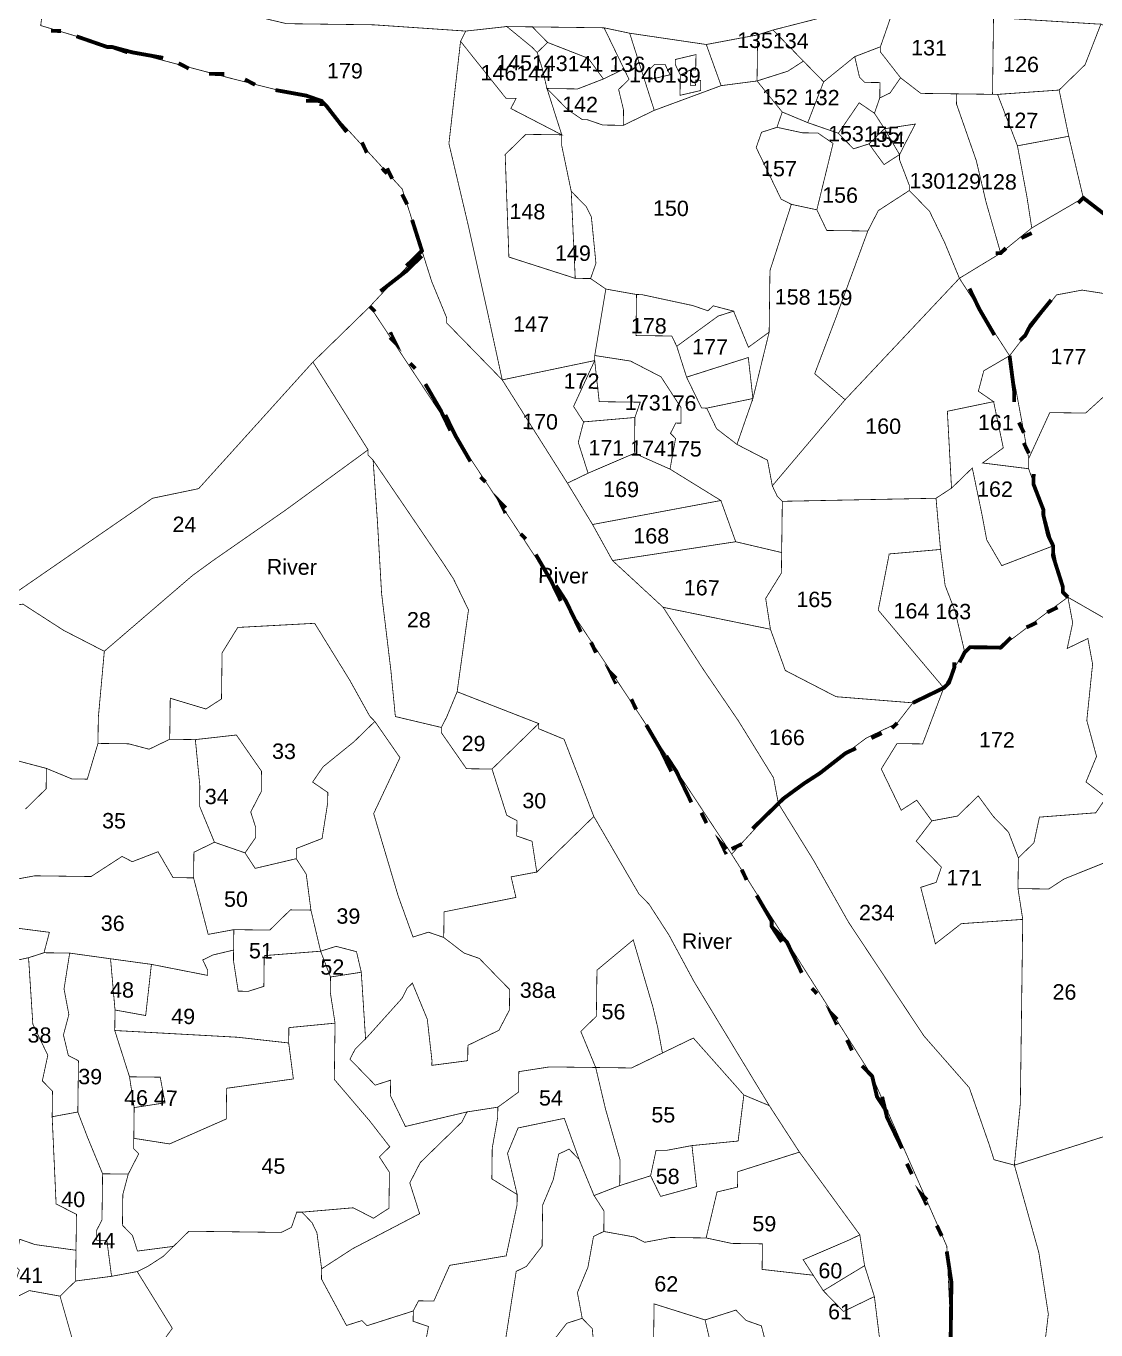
# Model space of a CAD drawing. Header units: metres. Extents: x 259177 to 277314, y 2171367 to 2185445.
# Drawn here: x 274875 to 275703, y 2178430 to 2179440 of the extents above; entities that cross this region are included whole.
import ezdxf

# ---------------------------------------------------------------- set-up
doc = ezdxf.new("R2010")
doc.units = ezdxf.units.M
doc.header["$MEASUREMENT"] = 0
for name, color, linetype in [('SURVEY NO.', 7, 'Continuous'), ('SURVEY PLOT BOUNDARY', 35, 'Continuous'), ('VILLAGE BOUNDARY', 212, 'Continuous')]:
    doc.layers.add(name, color=color, linetype=linetype)
doc.styles.add('PDF Arial', font='arial.ttf')

# ---------------------------------------------------------------- blocks, each defined once
blk = doc.blocks.new('FEWEWFEWQT')
at = {"layer": 'SURVEY PLOT BOUNDARY', "lineweight": 18, "const_width": 0.001}
for points in [[(282151.3426, 2174215.2502), (282151.1693, 2174215.2035), (282151.1493, 2174215.1969), (282151.0826, 2174215.1835), (282150.9827, 2174215.1969), (282150.9493, 2174215.2035), (282150.856, 2174215.2035), (282150.8227, 2174215.2035), (282150.7693, 2174215.1969), (282150.6493, 2174215.2035)], [(282151.3426, 2174213.4101), (282151.3226, 2174213.5567), (282151.3093, 2174213.5967), (282151.3026, 2174213.6368), (282151.2226, 2174213.7434), (282151.1826, 2174213.8034), (282151.0826, 2174213.9634), (282151.0493, 2174214.0234), (282151.0227, 2174214.0635), (282151.0093, 2174214.0768), (282150.9493, 2174214.1768), (282150.9093, 2174214.2768), (282150.876, 2174214.2901), (282150.876, 2174214.2968), (282150.7693, 2174214.3368), (282150.7827, 2174214.4435), (282150.7627, 2174214.4835), (282150.7493, 2174214.5035), (282150.656, 2174214.6368), (282150.6493, 2174214.6435), (282150.6493, 2174214.6502), (282150.576, 2174214.7635), (282150.6493, 2174214.8369), (282151.1293, 2174214.1301), (282151.316, 2174213.8434), (282151.416, 2174213.6234), (282151.4293, 2174213.4034)], [(282151.6159, 2174214.2101), (282151.5893, 2174214.2301), (282151.6026, 2174214.2635), (282151.5893, 2174214.3101), (282151.5959, 2174214.3835), (282151.5893, 2174214.4168), (282151.5626, 2174214.4035), (282151.5693, 2174214.4368), (282151.5626, 2174214.4702), (282151.6226, 2174214.4368)], [(282150.2094, 2174214.1768), (282150.236, 2174214.2035), (282150.236, 2174214.2301), (282150.2694, 2174214.2168), (282150.2894, 2174214.2168), (282150.3027, 2174214.2635), (282150.3427, 2174214.2635), (282150.3694, 2174214.2568), (282150.396, 2174214.2701), (282150.4294, 2174214.2701), (282150.436, 2174214.2101), (282150.436, 2174214.1835), (282150.456, 2174214.1368), (282150.4294, 2174214.1235), (282150.4294, 2174214.0901), (282150.4027, 2174214.0901), (282150.3827, 2174214.1235), (282150.3494, 2174214.1101), (282150.336, 2174214.1168), (282150.296, 2174214.0901), (282150.236, 2174214.0901), (282150.2227, 2174214.0901), (282150.1894, 2174214.0835)], [(282151.4293, 2174213.4034), (282151.416, 2174213.6234), (282151.316, 2174213.8434), (282151.1293, 2174214.1301), (282151.1893, 2174214.1968), (282151.236, 2174214.1235), (282151.2826, 2174214.0435), (282151.3826, 2174213.8968), (282151.4426, 2174213.8301), (282151.4693, 2174213.7568), (282151.476, 2174213.7368), (282151.5026, 2174213.7301), (282151.5359, 2174213.6167), (282151.5493, 2174213.5367), (282151.5359, 2174213.4101)], [(282150.1894, 2174214.0835), (282150.2227, 2174214.0901), (282150.236, 2174214.0901), (282150.296, 2174214.0901), (282150.336, 2174214.1168), (282150.3494, 2174214.1101), (282150.3827, 2174214.1235), (282150.4027, 2174214.0901), (282150.4294, 2174214.0901), (282150.4494, 2174214.0168), (282150.4827, 2174214.0234), (282150.4827, 2174213.9968), (282150.456, 2174213.9901), (282150.4427, 2174213.9834), (282150.4494, 2174213.9701), (282150.4494, 2174213.9634), (282150.376, 2174213.9768), (282150.3227, 2174213.9834), (282150.2694, 2174213.9901), (282150.236, 2174213.9901), (282150.2427, 2174214.0168), (282150.0694, 2174214.0368)], [(282151.6359, 2174213.2167), (282151.5959, 2174213.2167), (282151.5893, 2174213.1967), (282151.5626, 2174213.1767), (282151.5293, 2174213.2834), (282151.5359, 2174213.4101), (282151.5493, 2174213.5367), (282151.5359, 2174213.6167), (282151.5026, 2174213.7301), (282151.6226, 2174213.7701)], [(282150.1294, 2174213.9634), (282150.216, 2174213.9834), (282150.2227, 2174213.8968), (282150.2427, 2174213.8568), (282150.236, 2174213.8234), (282150.2494, 2174213.8101), (282150.2494, 2174213.7768), (282150.256, 2174213.6634), (282150.2827, 2174213.6501), (282150.2827, 2174213.6034), (282150.2294, 2174213.6101), (282150.2094, 2174213.6167)], [(282150.736, 2174213.4701), (282150.7427, 2174213.5101), (282150.7227, 2174213.5167), (282150.7227, 2174213.5301), (282150.7293, 2174213.5434), (282150.7493, 2174213.5434), (282150.7693, 2174213.5901), (282150.8427, 2174213.6034), (282150.856, 2174213.6701), (282150.856, 2174213.6834), (282150.8427, 2174213.7368), (282150.856, 2174213.7701), (282150.916, 2174213.7834), (282150.936, 2174213.7301), (282150.9227, 2174213.7434), (282150.9093, 2174213.7368), (282150.9027, 2174213.7034), (282150.8893, 2174213.6701), (282150.8893, 2174213.6167), (282150.8693, 2174213.5901), (282150.856, 2174213.5834), (282150.8427, 2174213.4901)], [(282150.2094, 2174213.5434), (282150.2227, 2174213.5501), (282150.2627, 2174213.5434), (282150.2827, 2174213.4767)], [(282150.376, 2174213.4567), (282150.4094, 2174213.5034), (282150.3627, 2174213.5767), (282150.376, 2174213.5834), (282150.396, 2174213.5967), (282150.4094, 2174213.6101), (282150.4294, 2174213.6301), (282150.476, 2174213.6301), (282150.5294, 2174213.6301), (282150.5494, 2174213.6301), (282150.5627, 2174213.6368), (282150.5694, 2174213.6568), (282150.576, 2174213.6568), (282150.5894, 2174213.6434), (282150.596, 2174213.6301), (282150.6027, 2174213.5834), (282150.6027, 2174213.5701), (282150.636, 2174213.5101), (282150.656, 2174213.5167), (282150.6627, 2174213.5101), (282150.7227, 2174213.5301), (282150.7227, 2174213.5167), (282150.7427, 2174213.5101), (282150.736, 2174213.4701)], [(282151.196, 2174213.4434), (282151.176, 2174213.5167), (282151.156, 2174213.5234), (282151.1426, 2174213.5367), (282151.1026, 2174213.5234), (282151.036, 2174213.5434), (282151.036, 2174213.5301), (282151.036, 2174213.5167), (282151.036, 2174213.4834)], [(282150.9627, 2174213.4434), (282150.956, 2174213.5101), (282150.9427, 2174213.5234), (282150.936, 2174213.5567), (282150.9493, 2174213.5901), (282150.956, 2174213.6301), (282150.9693, 2174213.6368), (282151.0093, 2174213.6301), (282151.0227, 2174213.6234), (282151.056, 2174213.6301), (282151.1026, 2174213.6301), (282151.136, 2174213.6234), (282151.176, 2174213.6234), (282151.176, 2174213.5901), (282151.2426, 2174213.5834), (282151.256, 2174213.5634), (282151.2826, 2174213.5367), (282151.3226, 2174213.5567), (282151.3426, 2174213.4101)], [(282150.2827, 2174213.4767), (282150.2627, 2174213.5434), (282150.2827, 2174213.5634), (282150.3294, 2174213.5701), (282150.3627, 2174213.5767), (282150.4094, 2174213.5034), (282150.376, 2174213.4567)]]:
    blk.add_lwpolyline(points, dxfattribs=at)
for points in [[(282151.456, 2174215.2235), (282151.456, 2174215.1635), (282151.456, 2174215.1235), (282151.4093, 2174215.1235), (282151.3626, 2174215.1235), (282151.336, 2174215.1435), (282151.3093, 2174215.1769), (282151.3093, 2174215.1835), (282151.3226, 2174215.2235), (282151.3426, 2174215.2502), (282151.3693, 2174215.2569), (282151.456, 2174215.2769)], [(282150.8027, 2174214.8302), (282150.8227, 2174214.7435), (282150.7493, 2174214.8168), (282150.7493, 2174214.8235), (282150.7293, 2174214.8702), (282150.716, 2174214.9102), (282150.6893, 2174214.9902), (282150.5827, 2174215.1035), (282150.4694, 2174215.1302), (282150.3094, 2174215.1702), (282150.216, 2174215.1969), (282150.2227, 2174215.2569), (282150.256, 2174215.2569), (282150.356, 2174215.2436), (282150.536, 2174215.2035), (282150.5627, 2174215.2035), (282150.6493, 2174215.2035), (282150.7693, 2174215.1969), (282150.7627, 2174215.1835), (282150.7493, 2174215.0502), (282150.776, 2174214.9435)], [(282151.3093, 2174215.1835), (282151.276, 2174215.1702), (282151.236, 2174215.1369), (282151.2093, 2174215.1635), (282151.1693, 2174215.2035), (282151.3426, 2174215.2502), (282151.3226, 2174215.2235)], [(282151.7693, 2174215.2369), (282151.7826, 2174215.2035), (282151.7559, 2174215.1969), (282151.7426, 2174215.1569), (282151.7226, 2174215.1169), (282151.6959, 2174215.0569), (282151.7093, 2174215.0302), (282151.6159, 2174214.9769), (282151.6026, 2174214.9702), (282151.5759, 2174214.9902), (282151.5559, 2174215.0702), (282151.5426, 2174215.1302), (282151.5759, 2174215.1635), (282151.5959, 2174215.2169), (282151.6093, 2174215.2102), (282151.6226, 2174215.2369), (282151.6159, 2174215.2502), (282151.6626, 2174215.2436)], [(282151.5893, 2174215.2169), (282151.5959, 2174215.2169), (282151.5759, 2174215.1635), (282151.5426, 2174215.1302), (282151.4626, 2174215.1235), (282151.456, 2174215.1235), (282151.456, 2174215.1635), (282151.456, 2174215.2235)], [(282150.876, 2174215.1235), (282150.896, 2174215.0635), (282150.8293, 2174215.0969), (282150.836, 2174215.1102), (282150.8227, 2174215.1102), (282150.7627, 2174215.1835), (282150.7693, 2174215.1969), (282150.8227, 2174215.2035), (282150.856, 2174215.1769), (282150.8627, 2174215.1702), (282150.8693, 2174215.1502)], [(282150.8627, 2174215.1702), (282150.856, 2174215.1769), (282150.8227, 2174215.2035), (282150.856, 2174215.2035), (282150.876, 2174215.1835)], [(282150.876, 2174215.1835), (282150.856, 2174215.2035), (282150.9493, 2174215.2035), (282150.976, 2174215.1502), (282150.9493, 2174215.1369), (282150.9293, 2174215.1635)], [(282150.9827, 2174215.1969), (282151.016, 2174215.0969), (282150.976, 2174215.0769), (282150.976, 2174215.0835), (282150.976, 2174215.0969), (282150.9693, 2174215.1235), (282150.9827, 2174215.1369), (282150.976, 2174215.1502), (282150.9493, 2174215.2035)], [(282151.0826, 2174215.1835), (282151.1026, 2174215.1302), (282151.016, 2174215.0969), (282150.9827, 2174215.1969)], [(282151.1493, 2174215.1369), (282151.1026, 2174215.1302), (282151.0826, 2174215.1835), (282151.1493, 2174215.1969)], [(282151.2093, 2174215.1635), (282151.1893, 2174215.1502), (282151.1493, 2174215.1369), (282151.1493, 2174215.1969), (282151.1693, 2174215.2035)], [(282150.7627, 2174215.1835), (282150.8227, 2174215.1102), (282150.836, 2174215.1102), (282150.8293, 2174215.0969), (282150.896, 2174215.0635), (282150.8493, 2174215.0635), (282150.836, 2174215.0502), (282150.8227, 2174215.0369), (282150.8293, 2174214.9035), (282150.916, 2174214.8769), (282150.936, 2174214.8769), (282150.956, 2174214.8635), (282150.9427, 2174214.7768), (282150.9427, 2174214.7702), (282150.8227, 2174214.7435), (282150.8027, 2174214.8302), (282150.776, 2174214.9435), (282150.7493, 2174215.0502)], [(282150.9493, 2174215.1369), (282150.916, 2174215.1235), (282150.8827, 2174215.1235), (282150.876, 2174215.1235), (282150.8693, 2174215.1502), (282150.8627, 2174215.1702), (282150.876, 2174215.1835), (282150.9293, 2174215.1635)], [(282151.3093, 2174215.1169), (282151.3093, 2174215.1369), (282151.2893, 2174215.1369), (282151.2826, 2174215.1435), (282151.276, 2174215.1702), (282151.3093, 2174215.1835), (282151.3093, 2174215.1769), (282151.336, 2174215.1435), (282151.3226, 2174215.1235)], [(282151.036, 2174215.1435), (282151.0093, 2174215.1369), (282151.0093, 2174215.1502), (282151.016, 2174215.1569), (282151.0293, 2174215.1569)], [(282151.0293, 2174215.1569), (282151.016, 2174215.1569), (282151.0093, 2174215.1502), (282151.0093, 2174215.1369), (282151.036, 2174215.1435)], [(282151.0626, 2174215.1502), (282151.0493, 2174215.1435), (282151.0426, 2174215.1569), (282151.0426, 2174215.1635), (282151.0693, 2174215.1702), (282151.0693, 2174215.1569), (282151.0693, 2174215.1502)], [(282151.0493, 2174215.1435), (282151.0493, 2174215.1302), (282151.0493, 2174215.1169), (282151.076, 2174215.1235), (282151.076, 2174215.1369), (282151.0693, 2174215.1369), (282151.0693, 2174215.1302), (282151.0626, 2174215.1302), (282151.0626, 2174215.1502), (282151.0693, 2174215.1502), (282151.0693, 2174215.1569), (282151.0693, 2174215.1702), (282151.0426, 2174215.1635), (282151.0426, 2174215.1569)], [(282151.1493, 2174215.1369), (282151.1893, 2174215.1502), (282151.2093, 2174215.1635), (282151.236, 2174215.1369), (282151.216, 2174215.0835), (282151.1826, 2174215.0969)], [(282151.3026, 2174215.0969), (282151.2826, 2174215.1102), (282151.256, 2174215.0702), (282151.216, 2174215.0835), (282151.236, 2174215.1369), (282151.276, 2174215.1702), (282151.2826, 2174215.1435), (282151.2893, 2174215.1369), (282151.3093, 2174215.1369), (282151.3093, 2174215.1169)], [(282150.976, 2174215.0769), (282150.9493, 2174215.0769), (282150.9293, 2174215.0835), (282150.9227, 2174215.0835), (282150.9027, 2174215.0969), (282150.876, 2174215.1235), (282150.8827, 2174215.1235), (282150.916, 2174215.1235), (282150.9493, 2174215.1369), (282150.976, 2174215.1502), (282150.9827, 2174215.1369), (282150.9693, 2174215.1235), (282150.976, 2174215.0969), (282150.976, 2174215.0835)], [(282151.0493, 2174215.1435), (282151.0626, 2174215.1502), (282151.0626, 2174215.1302), (282151.0693, 2174215.1302), (282151.0693, 2174215.1369), (282151.076, 2174215.1369), (282151.076, 2174215.1235), (282151.0493, 2174215.1169), (282151.0493, 2174215.1302)], [(282151.4093, 2174215.1235), (282151.4093, 2174215.1102), (282151.436, 2174215.0369), (282151.4493, 2174214.9835), (282151.4693, 2174214.9169), (282151.416, 2174214.8835), (282151.396, 2174214.9302), (282151.376, 2174214.9702), (282151.3493, 2174214.9969), (282151.3493, 2174215.0035), (282151.336, 2174215.0369), (282151.336, 2174215.0435), (282151.3426, 2174215.0569), (282151.356, 2174215.0835), (282151.316, 2174215.0769), (282151.3026, 2174215.0969), (282151.3093, 2174215.1169), (282151.3226, 2174215.1235), (282151.336, 2174215.1435), (282151.3626, 2174215.1235)], [(282151.1826, 2174215.0969), (282151.176, 2174215.0769), (282151.156, 2174215.0702), (282151.1493, 2174215.0502), (282151.1826, 2174214.9835), (282151.196, 2174214.9769), (282151.1693, 2174214.8902), (282151.1693, 2174214.8102), (282151.1426, 2174214.7902), (282151.1226, 2174214.8369), (282151.096, 2174214.8435), (282151.0893, 2174214.8369), (282151.0693, 2174214.8435), (282151.0027, 2174214.8569), (282150.996, 2174214.8569), (282150.956, 2174214.8635), (282150.936, 2174214.8769), (282150.9427, 2174214.8969), (282150.936, 2174214.9569), (282150.9293, 2174214.9702), (282150.9093, 2174214.9902), (282150.896, 2174215.0502), (282150.896, 2174215.0635), (282150.876, 2174215.1235), (282150.9027, 2174215.0969), (282150.9227, 2174215.0835), (282150.9293, 2174215.0835), (282150.9493, 2174215.0769), (282150.976, 2174215.0769), (282151.016, 2174215.0969), (282151.1026, 2174215.1302), (282151.1493, 2174215.1369)], [(282151.4693, 2174214.9169), (282151.4493, 2174214.9835), (282151.436, 2174215.0369), (282151.4093, 2174215.1102), (282151.4093, 2174215.1235), (282151.456, 2174215.1235), (282151.4626, 2174215.1235), (282151.4893, 2174215.0569), (282151.5026, 2174214.9902), (282151.5093, 2174214.9502)], [(282151.5559, 2174215.0702), (282151.4893, 2174215.0569), (282151.4626, 2174215.1235), (282151.5426, 2174215.1302)], [(282151.296, 2174215.0569), (282151.276, 2174215.0502), (282151.256, 2174215.0702), (282151.2826, 2174215.1102), (282151.3026, 2174215.0969), (282151.316, 2174215.0769)], [(282151.176, 2174215.0769), (282151.1826, 2174215.0969), (282151.216, 2174215.0835), (282151.256, 2174215.0702), (282151.276, 2174215.0502), (282151.296, 2174215.0569), (282151.316, 2174215.0302), (282151.336, 2174215.0435), (282151.336, 2174215.0369), (282151.3493, 2174215.0035), (282151.3493, 2174214.9969), (282151.3093, 2174214.9702), (282151.296, 2174214.9435), (282151.2426, 2174214.9435), (282151.2293, 2174214.9702), (282151.2493, 2174215.0569), (282151.2293, 2174215.0702), (282151.2093, 2174215.0702)], [(282151.2293, 2174214.9702), (282151.196, 2174214.9769), (282151.1826, 2174214.9835), (282151.1493, 2174215.0502), (282151.156, 2174215.0702), (282151.176, 2174215.0769), (282151.2093, 2174215.0702), (282151.2293, 2174215.0702), (282151.2493, 2174215.0569)], [(282151.336, 2174215.0435), (282151.316, 2174215.0302), (282151.296, 2174215.0569), (282151.316, 2174215.0769)], [(282151.336, 2174215.0435), (282151.316, 2174215.0769), (282151.356, 2174215.0835), (282151.3426, 2174215.0569)], [(282151.5093, 2174214.9502), (282151.5026, 2174214.9902), (282151.4893, 2174215.0569), (282151.5559, 2174215.0702), (282151.5759, 2174214.9902)], [(282150.916, 2174214.8769), (282150.8293, 2174214.9035), (282150.8227, 2174215.0369), (282150.836, 2174215.0502), (282150.8493, 2174215.0635), (282150.896, 2174215.0635), (282150.896, 2174215.0502), (282150.9093, 2174214.9902)], [(282150.936, 2174214.8769), (282150.916, 2174214.8769), (282150.9093, 2174214.9902), (282150.9293, 2174214.9702), (282150.936, 2174214.9569), (282150.9427, 2174214.8969)], [(282151.2693, 2174214.7235), (282151.2293, 2174214.7568), (282151.256, 2174214.8302), (282151.296, 2174214.9435), (282151.3093, 2174214.9702), (282151.3493, 2174214.9969), (282151.376, 2174214.9702), (282151.396, 2174214.9302), (282151.416, 2174214.8835)], [(282151.296, 2174214.9435), (282151.256, 2174214.8302), (282151.2293, 2174214.7568), (282151.2693, 2174214.7235), (282151.176, 2174214.6102), (282151.1693, 2174214.6435), (282151.1293, 2174214.6635), (282151.1493, 2174214.7235), (282151.1693, 2174214.8102), (282151.1693, 2174214.8902), (282151.196, 2174214.9769), (282151.2293, 2174214.9702), (282151.2426, 2174214.9435)], [(282151.1293, 2174214.1301), (282150.6493, 2174214.8369), (282150.716, 2174214.9102), (282150.7293, 2174214.8702), (282150.7493, 2174214.8235), (282150.7493, 2174214.8168), (282150.8227, 2174214.7435), (282150.9093, 2174214.6102), (282150.9427, 2174214.5568), (282150.9693, 2174214.5102), (282151.036, 2174214.4502), (282151.0493, 2174214.4302), (282151.0893, 2174214.3701), (282151.136, 2174214.3035), (282151.1826, 2174214.2301), (282151.1893, 2174214.1968)], [(282151.4826, 2174214.7835), (282151.4493, 2174214.7635), (282151.4426, 2174214.7368), (282151.4626, 2174214.7235), (282151.4026, 2174214.7102), (282151.4093, 2174214.6102), (282151.3893, 2174214.5968), (282151.1893, 2174214.5902), (282151.1826, 2174214.5968), (282151.176, 2174214.6102), (282151.2693, 2174214.7235), (282151.416, 2174214.8835)], [(282151.6559, 2174214.8569), (282151.6826, 2174214.8035), (282151.5826, 2174214.7102), (282151.5359, 2174214.7102), (282151.5093, 2174214.6502), (282151.4826, 2174214.7835), (282151.5026, 2174214.8102), (282151.5426, 2174214.8635), (282151.5759, 2174214.8702), (282151.6226, 2174214.8635)], [(282151.8026, 2174214.4635), (282151.7159, 2174214.3835), (282151.6626, 2174214.4101), (282151.6226, 2174214.4368), (282151.5626, 2174214.4702), (282151.5559, 2174214.4768), (282151.5426, 2174214.5368), (282151.5293, 2174214.5835), (282151.5093, 2174214.6368), (282151.5093, 2174214.6502), (282151.5359, 2174214.7102), (282151.5826, 2174214.7102), (282151.6826, 2174214.8035), (282151.6559, 2174214.8569), (282151.7426, 2174214.8702), (282151.7493, 2174214.8435), (282151.7826, 2174214.6102)], [(282151.1893, 2174214.5902), (282151.1893, 2174214.5235), (282151.1293, 2174214.5368), (282151.1093, 2174214.5902), (282151.0426, 2174214.6302), (282151.0493, 2174214.6702), (282151.0426, 2174214.6768), (282151.0493, 2174214.6902), (282151.056, 2174214.6902), (282151.056, 2174214.7102), (282151.0293, 2174214.7502), (282150.9893, 2174214.7702), (282150.9427, 2174214.7768), (282150.956, 2174214.8635), (282150.996, 2174214.8569), (282150.996, 2174214.8035), (282151.0426, 2174214.8035), (282151.0493, 2174214.7902), (282151.0626, 2174214.7502), (282151.0826, 2174214.7102), (282151.0893, 2174214.7102), (282151.1026, 2174214.6835), (282151.1293, 2174214.6635), (282151.1693, 2174214.6435), (282151.176, 2174214.6102), (282151.1826, 2174214.5968)], [(282151.1226, 2174214.8369), (282151.1026, 2174214.8302), (282151.0493, 2174214.7902), (282151.0426, 2174214.8035), (282150.996, 2174214.8035), (282150.996, 2174214.8569), (282151.0027, 2174214.8569), (282151.0693, 2174214.8435), (282151.0893, 2174214.8369), (282151.096, 2174214.8435)], [(282151.1493, 2174214.7235), (282151.1426, 2174214.7768), (282151.0626, 2174214.7502), (282151.0493, 2174214.7902), (282151.1026, 2174214.8302), (282151.1226, 2174214.8369), (282151.1426, 2174214.7902), (282151.1693, 2174214.8102)], [(282151.5093, 2174214.6502), (282151.5093, 2174214.6368), (282151.4493, 2174214.6435), (282151.476, 2174214.6635), (282151.4626, 2174214.7235), (282151.4426, 2174214.7368), (282151.4493, 2174214.7635), (282151.4826, 2174214.7835)], [(282150.4227, 2174214.4835), (282150.3094, 2174214.3835), (282150.256, 2174214.4101), (282150.2027, 2174214.4435), (282150.1627, 2174214.4368), (282150.3694, 2174214.5835), (282150.4294, 2174214.5968), (282150.576, 2174214.7635), (282150.6493, 2174214.6502), (282150.5427, 2174214.5702), (282150.4494, 2174214.5035)], [(282150.936, 2174214.6235), (282150.9093, 2174214.6102), (282150.8227, 2174214.7435), (282150.9427, 2174214.7702), (282150.916, 2174214.7102), (282150.9293, 2174214.6902), (282150.9227, 2174214.6635)], [(282150.9293, 2174214.6902), (282150.916, 2174214.7102), (282150.9427, 2174214.7702), (282150.9493, 2174214.7168), (282151.0027, 2174214.7168), (282150.996, 2174214.6968)], [(282150.996, 2174214.6502), (282150.996, 2174214.6968), (282151.0027, 2174214.7168), (282150.9493, 2174214.7168), (282150.9427, 2174214.7702), (282150.9427, 2174214.7768), (282150.9893, 2174214.7702), (282151.0293, 2174214.7502), (282151.056, 2174214.7102), (282151.056, 2174214.6902), (282151.0493, 2174214.6902), (282151.0426, 2174214.6768), (282151.0493, 2174214.6702), (282151.0426, 2174214.6302)], [(282151.1493, 2174214.7235), (282151.0893, 2174214.7102), (282151.0826, 2174214.7102), (282151.0626, 2174214.7502), (282151.1426, 2174214.7768)], [(282151.1293, 2174214.6635), (282151.1026, 2174214.6835), (282151.0893, 2174214.7102), (282151.1493, 2174214.7235)], [(282151.5093, 2174214.6368), (282151.5293, 2174214.5835), (282151.5426, 2174214.5368), (282151.476, 2174214.5102), (282151.456, 2174214.5435), (282151.4493, 2174214.5768), (282151.436, 2174214.6368), (282151.4093, 2174214.6102), (282151.4026, 2174214.7102), (282151.4626, 2174214.7235), (282151.476, 2174214.6635), (282151.4493, 2174214.6435)], [(282150.936, 2174214.6235), (282150.9227, 2174214.6635), (282150.9293, 2174214.6902), (282150.996, 2174214.6968), (282150.996, 2174214.6502)], [(282150.6693, 2174214.4635), (282150.6827, 2174214.3635), (282150.6893, 2174214.3035), (282150.7493, 2174214.2901), (282150.7493, 2174214.2835), (282150.7827, 2174214.2368), (282150.816, 2174214.2368), (282150.836, 2174214.1768), (282150.8493, 2174214.1701), (282150.8493, 2174214.1501), (282150.8693, 2174214.1435), (282150.876, 2174214.1035), (282150.8427, 2174214.0968), (282150.8493, 2174214.0701), (282150.756, 2174214.0501), (282150.756, 2174214.0168), (282150.736, 2174214.0234), (282150.716, 2174214.0168), (282150.696, 2174214.0701), (282150.6627, 2174214.1768), (282150.696, 2174214.2501), (282150.6627, 2174214.2968), (282150.656, 2174214.3035), (282150.6293, 2174214.3501), (282150.5827, 2174214.4235), (282150.4827, 2174214.4168), (282150.4627, 2174214.3835), (282150.4627, 2174214.3235), (282150.4427, 2174214.3101), (282150.396, 2174214.3235), (282150.396, 2174214.2701), (282150.3694, 2174214.2568), (282150.3427, 2174214.2635), (282150.3027, 2174214.2635), (282150.3027, 2174214.2968), (282150.3094, 2174214.3835), (282150.4227, 2174214.4835), (282150.4494, 2174214.5035), (282150.5427, 2174214.5702), (282150.6493, 2174214.6502), (282150.6493, 2174214.6435), (282150.656, 2174214.6368), (282150.6627, 2174214.5568)], [(282151.1093, 2174214.5902), (282150.9427, 2174214.5568), (282150.9093, 2174214.6102), (282150.936, 2174214.6235), (282150.996, 2174214.6502), (282151.0426, 2174214.6302)], [(282150.756, 2174214.3035), (282150.7493, 2174214.2901), (282150.6893, 2174214.3035), (282150.6827, 2174214.3635), (282150.6693, 2174214.4635), (282150.6627, 2174214.5568), (282150.656, 2174214.6368), (282150.7493, 2174214.5035), (282150.7627, 2174214.4835), (282150.7827, 2174214.4435), (282150.7693, 2174214.3368)], [(282151.5426, 2174214.5368), (282151.5559, 2174214.4768), (282151.5626, 2174214.4702), (282151.5359, 2174214.4502), (282151.476, 2174214.4035), (282151.436, 2174214.4035), (282151.4293, 2174214.3968), (282151.416, 2174214.4502), (282151.4026, 2174214.4835), (282151.396, 2174214.5302), (282151.3893, 2174214.5968), (282151.4093, 2174214.6102), (282151.436, 2174214.6368), (282151.4493, 2174214.5768), (282151.456, 2174214.5435), (282151.476, 2174214.5102)], [(282151.176, 2174214.4235), (282151.1693, 2174214.4635), (282151.1893, 2174214.4968), (282151.1893, 2174214.5235), (282151.1893, 2174214.5902), (282151.3893, 2174214.5968), (282151.396, 2174214.5302), (282151.3293, 2174214.5235), (282151.316, 2174214.4502), (282151.4026, 2174214.3501), (282151.3626, 2174214.3301), (282151.2626, 2174214.3368), (282151.196, 2174214.3701)], [(282151.1293, 2174214.5368), (282150.9693, 2174214.5102), (282150.9427, 2174214.5568), (282151.1093, 2174214.5902)], [(282151.1693, 2174214.4635), (282151.176, 2174214.4235), (282151.036, 2174214.4502), (282150.9693, 2174214.5102), (282151.1293, 2174214.5368), (282151.1893, 2174214.5235), (282151.1893, 2174214.4968)], [(282151.4026, 2174214.3501), (282151.316, 2174214.4502), (282151.3293, 2174214.5235), (282151.396, 2174214.5302), (282151.4026, 2174214.4835), (282151.416, 2174214.4502), (282151.4293, 2174214.3968), (282151.416, 2174214.3768)], [(282151.6159, 2174214.2101), (282151.6026, 2174214.1901), (282151.5293, 2174214.1835), (282151.5226, 2174214.1501), (282151.5026, 2174214.1301), (282151.4893, 2174214.1635), (282151.4693, 2174214.1835), (282151.4493, 2174214.2101), (282151.4226, 2174214.1835), (282151.3893, 2174214.1768), (282151.3693, 2174214.2035), (282151.3493, 2174214.1901), (282151.3226, 2174214.2435), (282151.3426, 2174214.2768), (282151.376, 2174214.2768), (282151.4026, 2174214.3501), (282151.416, 2174214.3768), (282151.4293, 2174214.3968), (282151.436, 2174214.4035), (282151.476, 2174214.4035), (282151.5359, 2174214.4502), (282151.5626, 2174214.4702), (282151.5693, 2174214.4368), (282151.5626, 2174214.4035), (282151.5893, 2174214.4168), (282151.5959, 2174214.3835), (282151.5893, 2174214.3101), (282151.6026, 2174214.2635), (282151.5893, 2174214.2301)], [(282150.236, 2174214.2301), (282150.156, 2174214.2501), (282150.0894, 2174214.2635), (282150.0561, 2174214.2501), (282150.0361, 2174214.2701), (282150.0361, 2174214.2968), (282150.0961, 2174214.3435), (282150.1161, 2174214.4035), (282150.156, 2174214.4368), (282150.1627, 2174214.4368), (282150.2027, 2174214.4435), (282150.256, 2174214.4101), (282150.3094, 2174214.3835), (282150.3027, 2174214.2968), (282150.3027, 2174214.2635), (282150.2894, 2174214.2168), (282150.2694, 2174214.2168)], [(282151.3026, 2174214.2835), (282151.1893, 2174214.1968), (282151.1826, 2174214.2301), (282151.136, 2174214.3035), (282151.0893, 2174214.3701), (282151.0493, 2174214.4302), (282151.036, 2174214.4502), (282151.176, 2174214.4235), (282151.196, 2174214.3701), (282151.2626, 2174214.3368), (282151.3626, 2174214.3301), (282151.3426, 2174214.3035)], [(282150.496, 2174214.1235), (282150.5094, 2174214.1435), (282150.5094, 2174214.1568), (282150.5027, 2174214.1768), (282150.516, 2174214.2035), (282150.516, 2174214.2301), (282150.4827, 2174214.2768), (282150.4294, 2174214.2701), (282150.396, 2174214.2701), (282150.396, 2174214.3235), (282150.4427, 2174214.3101), (282150.4627, 2174214.3235), (282150.4627, 2174214.3835), (282150.4827, 2174214.4168), (282150.5827, 2174214.4235), (282150.6293, 2174214.3501), (282150.656, 2174214.3035), (282150.6627, 2174214.2968), (282150.636, 2174214.2701), (282150.596, 2174214.2368), (282150.5827, 2174214.2168), (282150.6027, 2174214.2035), (282150.6027, 2174214.1901), (282150.596, 2174214.1435), (282150.5627, 2174214.1301), (282150.5627, 2174214.1168), (282150.5094, 2174214.1035)], [(282151.3226, 2174214.2435), (282151.3493, 2174214.1901), (282151.3693, 2174214.2035), (282151.3893, 2174214.1768), (282151.3693, 2174214.1501), (282151.4026, 2174214.1168), (282151.396, 2174214.0968), (282151.376, 2174214.0901), (282151.396, 2174214.0168), (282151.4293, 2174214.0435), (282151.5093, 2174214.0501), (282151.5093, 2174213.8101), (282151.5026, 2174213.7301), (282151.476, 2174213.7368), (282151.4693, 2174213.7568), (282151.4426, 2174213.8301), (282151.3826, 2174213.8968), (282151.2826, 2174214.0435), (282151.236, 2174214.1235), (282151.1893, 2174214.1968), (282151.3026, 2174214.2835), (282151.3426, 2174214.3035), (282151.3626, 2174214.3301), (282151.4026, 2174214.3501), (282151.376, 2174214.2768), (282151.3426, 2174214.2768)], [(282150.876, 2174214.2968), (282150.816, 2174214.2368), (282150.7827, 2174214.2368), (282150.7493, 2174214.2835), (282150.7493, 2174214.2901), (282150.756, 2174214.3035), (282150.7693, 2174214.3368)], [(282150.756, 2174214.0168), (282150.7827, 2174213.9968), (282150.8027, 2174213.9901), (282150.8293, 2174213.9634), (282150.8427, 2174213.9501), (282150.8427, 2174213.9234), (282150.8293, 2174213.8968), (282150.7893, 2174213.8768), (282150.7893, 2174213.8568), (282150.7427, 2174213.8501), (282150.7427, 2174213.8568), (282150.736, 2174213.9101), (282150.716, 2174213.9568), (282150.7093, 2174213.9501), (282150.7027, 2174213.9368), (282150.656, 2174213.8834), (282150.6493, 2174213.9701), (282150.6427, 2174213.9968), (282150.616, 2174214.0034), (282150.596, 2174213.9968), (282150.5827, 2174214.0501), (282150.576, 2174214.0968), (282150.5627, 2174214.1168), (282150.5627, 2174214.1301), (282150.596, 2174214.1435), (282150.6027, 2174214.1901), (282150.6027, 2174214.2035), (282150.5827, 2174214.2168), (282150.596, 2174214.2368), (282150.636, 2174214.2701), (282150.6627, 2174214.2968), (282150.696, 2174214.2501), (282150.6627, 2174214.1768), (282150.696, 2174214.0701), (282150.716, 2174214.0168), (282150.736, 2174214.0234)], [(282150.9493, 2174214.1768), (282150.876, 2174214.1035), (282150.8693, 2174214.1435), (282150.8493, 2174214.1501), (282150.8493, 2174214.1701), (282150.836, 2174214.1768), (282150.816, 2174214.2368), (282150.876, 2174214.2968), (282150.876, 2174214.2901), (282150.9093, 2174214.2768)], [(282150.456, 2174214.1368), (282150.436, 2174214.1835), (282150.436, 2174214.2101), (282150.4294, 2174214.2701), (282150.4827, 2174214.2768), (282150.516, 2174214.2301), (282150.516, 2174214.2035), (282150.5027, 2174214.1768), (282150.5094, 2174214.1568), (282150.5094, 2174214.1435), (282150.496, 2174214.1235)], [(282151.5026, 2174214.0901), (282151.5026, 2174214.1301), (282151.5226, 2174214.1501), (282151.5293, 2174214.1835), (282151.6026, 2174214.1901), (282151.6159, 2174214.2101), (282151.6359, 2174214.2435), (282151.7093, 2174214.2435), (282151.7159, 2174214.1568), (282151.6426, 2174214.1368), (282151.5626, 2174214.1035), (282151.5426, 2174214.0901), (282151.5226, 2174214.0901)], [(282151.5026, 2174214.1301), (282151.5026, 2174214.0901), (282151.5093, 2174214.0501), (282151.4293, 2174214.0435), (282151.396, 2174214.0168), (282151.376, 2174214.0901), (282151.396, 2174214.0968), (282151.4026, 2174214.1168), (282151.3693, 2174214.1501), (282151.3893, 2174214.1768), (282151.4226, 2174214.1835), (282151.4493, 2174214.2101), (282151.4693, 2174214.1835), (282151.4893, 2174214.1635)], [(282151.0493, 2174214.0234), (282151.0826, 2174213.9634), (282151.1826, 2174213.8034), (282151.1493, 2174213.8168), (282151.0826, 2174213.8901), (282151.0426, 2174213.8701), (282151.036, 2174213.9034), (282151.0293, 2174213.9301), (282151.0027, 2174214.0168), (282150.956, 2174213.9768), (282150.956, 2174213.9168), (282150.936, 2174213.8968), (282150.956, 2174213.8501), (282150.896, 2174213.8501), (282150.856, 2174213.8434), (282150.856, 2174213.8168), (282150.8293, 2174213.7968), (282150.7893, 2174213.7901), (282150.7093, 2174213.7701), (282150.6893, 2174213.8101), (282150.6893, 2174213.8301), (282150.6693, 2174213.8234), (282150.636, 2174213.8568), (282150.6427, 2174213.8701), (282150.656, 2174213.8834), (282150.7027, 2174213.9368), (282150.7093, 2174213.9501), (282150.716, 2174213.9568), (282150.736, 2174213.9101), (282150.7427, 2174213.8568), (282150.7427, 2174213.8501), (282150.7893, 2174213.8568), (282150.7893, 2174213.8768), (282150.8293, 2174213.8968), (282150.8427, 2174213.9234), (282150.8427, 2174213.9501), (282150.8293, 2174213.9634), (282150.8027, 2174213.9901), (282150.7827, 2174213.9968), (282150.756, 2174214.0168), (282150.756, 2174214.0501), (282150.8493, 2174214.0701), (282150.8427, 2174214.0968), (282150.876, 2174214.1035), (282150.9493, 2174214.1768), (282151.0093, 2174214.0768), (282151.0227, 2174214.0635)], [(282151.7159, 2174214.1168), (282151.7159, 2174214.0435), (282151.6426, 2174213.9901), (282151.6359, 2174213.9368), (282151.6226, 2174213.7701), (282151.5026, 2174213.7301), (282151.5093, 2174213.8101), (282151.5093, 2174214.0501), (282151.5026, 2174214.0901), (282151.5226, 2174214.0901), (282151.5426, 2174214.0901), (282151.5626, 2174214.1035), (282151.6426, 2174214.1368), (282151.7159, 2174214.1568), (282151.7159, 2174214.1501)], [(282150.496, 2174214.1235), (282150.5094, 2174214.1035), (282150.5627, 2174214.1168), (282150.576, 2174214.0968), (282150.5827, 2174214.0501), (282150.556, 2174214.0501), (282150.5294, 2174214.0234), (282150.4827, 2174214.0234), (282150.4494, 2174214.0168), (282150.4294, 2174214.0901), (282150.4294, 2174214.1235), (282150.456, 2174214.1368)], [(282150.0627, 2174214.0034), (282150.0694, 2174214.0368), (282150.2427, 2174214.0168), (282150.236, 2174213.9901), (282150.216, 2174213.9834), (282150.1294, 2174213.9634), (282150.1161, 2174213.9834)], [(282150.5827, 2174214.0501), (282150.596, 2174213.9968), (282150.5227, 2174213.9901), (282150.5227, 2174213.9501), (282150.5027, 2174213.9434), (282150.4894, 2174213.9434), (282150.4827, 2174213.9834), (282150.4827, 2174213.9968), (282150.4827, 2174214.0234), (282150.5294, 2174214.0234), (282150.556, 2174214.0501)], [(282151.0426, 2174213.8701), (282151.0027, 2174213.8501), (282150.956, 2174213.8501), (282150.936, 2174213.8968), (282150.956, 2174213.9168), (282150.956, 2174213.9768), (282151.0027, 2174214.0168), (282151.0293, 2174213.9301), (282151.036, 2174213.9034)], [(282150.596, 2174213.9968), (282150.616, 2174214.0034), (282150.6427, 2174213.9968), (282150.6493, 2174213.9701), (282150.6093, 2174213.9634)], [(282150.2694, 2174213.9901), (282150.2627, 2174213.9434), (282150.2694, 2174213.9101), (282150.2627, 2174213.8834), (282150.2694, 2174213.8568), (282150.2827, 2174213.8501), (282150.2827, 2174213.7834), (282150.2494, 2174213.7768), (282150.2494, 2174213.8101), (282150.236, 2174213.8234), (282150.2427, 2174213.8568), (282150.2227, 2174213.8968), (282150.216, 2174213.9834), (282150.236, 2174213.9901)], [(282150.356, 2174213.7501), (282150.356, 2174213.7368), (282150.3627, 2174213.7301), (282150.3494, 2174213.7034), (282150.316, 2174213.7034), (282150.296, 2174213.7501), (282150.2827, 2174213.7834), (282150.2827, 2174213.8501), (282150.2694, 2174213.8568), (282150.2627, 2174213.8834), (282150.2694, 2174213.9101), (282150.2627, 2174213.9434), (282150.2694, 2174213.9901), (282150.3227, 2174213.9834), (282150.3294, 2174213.9168), (282150.3294, 2174213.8901), (282150.3494, 2174213.8301), (282150.356, 2174213.7901)], [(282150.376, 2174213.9768), (282150.3694, 2174213.9101), (282150.3294, 2174213.9168), (282150.3227, 2174213.9834)], [(282150.6093, 2174213.9634), (282150.6093, 2174213.9434), (282150.616, 2174213.9034), (282150.556, 2174213.8968), (282150.556, 2174213.8768), (282150.4894, 2174213.8834), (282150.3294, 2174213.8901), (282150.3294, 2174213.9168), (282150.3694, 2174213.9101), (282150.376, 2174213.9768), (282150.4494, 2174213.9634), (282150.4494, 2174213.9701), (282150.4427, 2174213.9834), (282150.456, 2174213.9901), (282150.4827, 2174213.9968), (282150.4827, 2174213.9834), (282150.4894, 2174213.9434), (282150.5027, 2174213.9434), (282150.5227, 2174213.9501), (282150.5227, 2174213.9901), (282150.596, 2174213.9968)], [(282150.576, 2174213.6568), (282150.6427, 2174213.6634), (282150.656, 2174213.6568), (282150.6693, 2174213.6501), (282150.6893, 2174213.6634), (282150.6893, 2174213.7101), (282150.676, 2174213.7301), (282150.6893, 2174213.7434), (282150.6627, 2174213.7768), (282150.616, 2174213.8301), (282150.616, 2174213.8701), (282150.616, 2174213.9034), (282150.6093, 2174213.9434), (282150.6093, 2174213.9634), (282150.6493, 2174213.9701), (282150.656, 2174213.8834), (282150.6427, 2174213.8701), (282150.636, 2174213.8568), (282150.6693, 2174213.8234), (282150.6893, 2174213.8301), (282150.6893, 2174213.8101), (282150.7093, 2174213.7701), (282150.7893, 2174213.7901), (282150.7827, 2174213.7768), (282150.7493, 2174213.7434), (282150.7293, 2174213.7234), (282150.716, 2174213.6968), (282150.7293, 2174213.6568), (282150.6427, 2174213.6101), (282150.6027, 2174213.5834), (282150.596, 2174213.6301), (282150.5894, 2174213.6434)], [(282150.4094, 2174213.6101), (282150.3627, 2174213.6034), (282150.356, 2174213.6234), (282150.3427, 2174213.6368), (282150.3427, 2174213.6768), (282150.3494, 2174213.7034), (282150.3627, 2174213.7301), (282150.356, 2174213.7368), (282150.356, 2174213.7501), (282150.4027, 2174213.7434), (282150.476, 2174213.7768), (282150.476, 2174213.8168), (282150.5627, 2174213.8301), (282150.556, 2174213.8768), (282150.556, 2174213.8968), (282150.616, 2174213.9034), (282150.616, 2174213.8701), (282150.616, 2174213.8301), (282150.6627, 2174213.7768), (282150.6893, 2174213.7434), (282150.676, 2174213.7301), (282150.6893, 2174213.7101), (282150.6893, 2174213.6634), (282150.6693, 2174213.6501), (282150.656, 2174213.6568), (282150.6427, 2174213.6634), (282150.576, 2174213.6568), (282150.5694, 2174213.6568), (282150.5627, 2174213.6368), (282150.5494, 2174213.6301), (282150.5294, 2174213.6301), (282150.476, 2174213.6301), (282150.4294, 2174213.6301)], [(282150.556, 2174213.8768), (282150.5627, 2174213.8301), (282150.476, 2174213.8168), (282150.476, 2174213.7768), (282150.4027, 2174213.7434), (282150.356, 2174213.7501), (282150.356, 2174213.7901), (282150.396, 2174213.7968), (282150.3894, 2174213.8301), (282150.3494, 2174213.8301), (282150.3294, 2174213.8901), (282150.4894, 2174213.8834)], [(282151.1493, 2174213.8168), (282151.1426, 2174213.7568), (282151.0826, 2174213.7501), (282151.0493, 2174213.7434), (282151.036, 2174213.7434), (282151.0293, 2174213.7101), (282150.9893, 2174213.6968), (282150.9893, 2174213.7301), (282150.9693, 2174213.7968), (282150.956, 2174213.8501), (282151.0027, 2174213.8501), (282151.0426, 2174213.8701), (282151.0826, 2174213.8901)], [(282150.9893, 2174213.6968), (282150.956, 2174213.6834), (282150.936, 2174213.7301), (282150.916, 2174213.7834), (282150.856, 2174213.7701), (282150.8427, 2174213.7368), (282150.856, 2174213.6834), (282150.8227, 2174213.7034), (282150.8227, 2174213.7434), (282150.8293, 2174213.7834), (282150.8293, 2174213.7968), (282150.856, 2174213.8168), (282150.856, 2174213.8434), (282150.896, 2174213.8501), (282150.956, 2174213.8501), (282150.9693, 2174213.7968), (282150.9893, 2174213.7301)], [(282150.356, 2174213.7901), (282150.3494, 2174213.8301), (282150.3894, 2174213.8301), (282150.396, 2174213.7968)], [(282151.116, 2174213.6901), (282151.1026, 2174213.6301), (282151.056, 2174213.6301), (282151.0227, 2174213.6234), (282151.0093, 2174213.6301), (282150.9693, 2174213.6368), (282150.9693, 2174213.6634), (282150.956, 2174213.6834), (282150.9893, 2174213.6968), (282151.0293, 2174213.7101), (282151.0426, 2174213.6834), (282151.0893, 2174213.6968), (282151.0826, 2174213.7501), (282151.1426, 2174213.7568), (282151.1493, 2174213.8168), (282151.1826, 2174213.8034), (282151.2226, 2174213.7434), (282151.1426, 2174213.7168), (282151.1426, 2174213.6968)], [(282150.856, 2174213.6834), (282150.856, 2174213.6701), (282150.8427, 2174213.6034), (282150.7693, 2174213.5901), (282150.7493, 2174213.5434), (282150.7293, 2174213.5434), (282150.7227, 2174213.5301), (282150.6627, 2174213.5101), (282150.656, 2174213.5167), (282150.636, 2174213.5101), (282150.6027, 2174213.5701), (282150.6027, 2174213.5834), (282150.6427, 2174213.6101), (282150.7293, 2174213.6568), (282150.716, 2174213.6968), (282150.7293, 2174213.7234), (282150.7493, 2174213.7434), (282150.7827, 2174213.7768), (282150.7893, 2174213.7901), (282150.8293, 2174213.7968), (282150.8293, 2174213.7834), (282150.8227, 2174213.7434), (282150.8227, 2174213.7034)], [(282150.2827, 2174213.5634), (282150.2827, 2174213.6034), (282150.2827, 2174213.6501), (282150.256, 2174213.6634), (282150.2494, 2174213.7768), (282150.2827, 2174213.7834), (282150.296, 2174213.7501), (282150.316, 2174213.7034), (282150.316, 2174213.6434), (282150.3094, 2174213.6301), (282150.3094, 2174213.6167), (282150.3227, 2174213.6167), (282150.3294, 2174213.5701)], [(282151.0293, 2174213.7101), (282151.036, 2174213.7434), (282151.0493, 2174213.7434), (282151.0826, 2174213.7501), (282151.0893, 2174213.6968), (282151.0426, 2174213.6834)], [(282150.9693, 2174213.6368), (282150.956, 2174213.6301), (282150.9493, 2174213.5901), (282150.936, 2174213.5567), (282150.9427, 2174213.5234), (282150.9227, 2174213.5167), (282150.9027, 2174213.4901), (282150.8427, 2174213.4901), (282150.856, 2174213.5834), (282150.8693, 2174213.5901), (282150.8893, 2174213.6167), (282150.8893, 2174213.6701), (282150.9027, 2174213.7034), (282150.9093, 2174213.7368), (282150.9227, 2174213.7434), (282150.936, 2174213.7301), (282150.956, 2174213.6834), (282150.9693, 2174213.6634)], [(282151.2293, 2174213.6034), (282151.2426, 2174213.5834), (282151.176, 2174213.5901), (282151.176, 2174213.6234), (282151.136, 2174213.6234), (282151.1026, 2174213.6301), (282151.116, 2174213.6901), (282151.1426, 2174213.6968), (282151.1426, 2174213.7168), (282151.2226, 2174213.7434), (282151.3026, 2174213.6368), (282151.2893, 2174213.6301)], [(282150.3294, 2174213.5701), (282150.3227, 2174213.6167), (282150.3094, 2174213.6167), (282150.3094, 2174213.6301), (282150.316, 2174213.6434), (282150.316, 2174213.7034), (282150.3494, 2174213.7034), (282150.3427, 2174213.6768), (282150.3427, 2174213.6368), (282150.356, 2174213.6234), (282150.3627, 2174213.6034), (282150.4094, 2174213.6101), (282150.396, 2174213.5967), (282150.376, 2174213.5834), (282150.3627, 2174213.5767)], [(282151.3093, 2174213.5967), (282151.256, 2174213.5634), (282151.2426, 2174213.5834), (282151.2293, 2174213.6034), (282151.2893, 2174213.6301), (282151.3026, 2174213.6368)], [(282150.2827, 2174213.6034), (282150.2827, 2174213.5634), (282150.2627, 2174213.5434), (282150.2227, 2174213.5501), (282150.2094, 2174213.5434), (282150.2027, 2174213.5567), (282150.2094, 2174213.5767), (282150.2027, 2174213.5834), (282150.2094, 2174213.6167), (282150.2294, 2174213.6101)], [(282151.3226, 2174213.5567), (282151.2826, 2174213.5367), (282151.256, 2174213.5634), (282151.3093, 2174213.5967)], [(282151.1026, 2174213.5234), (282151.1226, 2174213.4434), (282151.1293, 2174213.3767), (282151.1226, 2174213.3767), (282151.1093, 2174213.3701), (282151.0626, 2174213.3767), (282151.056, 2174213.3901), (282151.0626, 2174213.4567), (282151.036, 2174213.4834), (282151.036, 2174213.5167), (282151.036, 2174213.5301), (282151.036, 2174213.5434)], [(282151.3293, 2174213.2967), (282151.2426, 2174213.2767), (282151.196, 2174213.2901), (282151.1826, 2174213.2701), (282151.1426, 2174213.2567), (282151.1426, 2174213.2834), (282151.156, 2174213.3634), (282151.1226, 2174213.3767), (282151.1293, 2174213.3767), (282151.1226, 2174213.4434), (282151.1026, 2174213.5234), (282151.1426, 2174213.5367), (282151.156, 2174213.5234), (282151.176, 2174213.5167), (282151.196, 2174213.4434), (282151.3426, 2174213.4101), (282151.3293, 2174213.3301)], [(282151.056, 2174213.2901), (282151.0093, 2174213.2901), (282150.996, 2174213.3234), (282150.996, 2174213.3567), (282150.9693, 2174213.3501), (282150.8827, 2174213.3701), (282150.8827, 2174213.3967), (282150.8893, 2174213.4301), (282150.9027, 2174213.4367), (282150.9027, 2174213.4901), (282150.9227, 2174213.5167), (282150.9427, 2174213.5234), (282150.956, 2174213.5101), (282150.9627, 2174213.4434), (282150.9893, 2174213.4434), (282151.0626, 2174213.4567), (282151.056, 2174213.3901), (282151.0626, 2174213.3767), (282151.056, 2174213.3234)]]:
    blk.add_lwpolyline(points, close=True, dxfattribs=at)
at = {"layer": 'VILLAGE BOUNDARY', "const_width": 0.005}
for points in [[(282150.2294, 2174215.1902), (282150.2427, 2174215.1902)], [(282150.3294, 2174215.1635), (282150.3094, 2174215.1702), (282150.3027, 2174215.1702), (282150.2627, 2174215.1835)], [(282150.3094, 2174215.1702), (282150.336, 2174215.1635), (282150.376, 2174215.1569)], [(282150.4094, 2174215.1435), (282150.396, 2174215.1502)], [(282150.4494, 2174215.1369), (282150.436, 2174215.1369)], [(282150.4427, 2174215.1369), (282150.456, 2174215.1369)], [(282150.4827, 2174215.1302), (282150.496, 2174215.1235)], [(282150.5827, 2174215.0969), (282150.5827, 2174215.1035), (282150.5627, 2174215.1102), (282150.5227, 2174215.1169)], [(282150.5627, 2174215.1035), (282150.5827, 2174215.1035), (282150.5894, 2174215.0969), (282150.616, 2174215.0635)], [(282150.6427, 2174215.0369), (282150.636, 2174215.0502)], [(282150.6693, 2174215.0102), (282150.6627, 2174215.0169)], [(282150.6693, 2174215.0169), (282150.676, 2174215.0035)], [(282150.6893, 2174214.9835), (282150.696, 2174214.9702)], [(282151.6226, 2174214.9835), (282151.6159, 2174214.9769), (282151.6026, 2174214.9702), (282151.5759, 2174214.9902), (282151.5693, 2174214.9835)], [(282150.696, 2174214.8902), (282150.716, 2174214.9102), (282150.7027, 2174214.9502)], [(282151.5093, 2174214.9435), (282151.4959, 2174214.9369)], [(282151.476, 2174214.9235), (282151.4693, 2174214.9169), (282151.4626, 2174214.9169)], [(282150.716, 2174214.9035), (282150.696, 2174214.8835), (282150.6627, 2174214.8569)], [(282151.4293, 2174214.8702), (282151.4426, 2174214.8435), (282151.4626, 2174214.8102)], [(282151.4959, 2174214.8035), (282151.5026, 2174214.8102), (282151.5093, 2174214.8235), (282151.5359, 2174214.8569)], [(282150.656, 2174214.8302), (282150.6493, 2174214.8369)], [(282150.676, 2174214.7968), (282150.6827, 2174214.7902), (282150.676, 2174214.8035)], [(282151.4893, 2174214.7235), (282151.4893, 2174214.7368), (282151.4826, 2174214.7835)], [(282150.7027, 2174214.7635), (282150.7093, 2174214.7568)], [(282150.756, 2174214.6768), (282150.7427, 2174214.7035), (282150.7227, 2174214.7368)], [(282150.7493, 2174214.6968), (282150.7627, 2174214.6702), (282150.7827, 2174214.6368)], [(282151.5026, 2174214.6835), (282151.4959, 2174214.6968)], [(282151.5026, 2174214.6702), (282151.5093, 2174214.6568)], [(282151.5626, 2174214.4702), (282151.5559, 2174214.4768), (282151.5559, 2174214.4835), (282151.5426, 2174214.5235), (282151.5426, 2174214.5368), (282151.5359, 2174214.5502), (282151.5293, 2174214.5768), (282151.5293, 2174214.5835), (282151.5159, 2174214.6168), (282151.5159, 2174214.6302)], [(282150.8027, 2174214.6102), (282150.796, 2174214.6168)], [(282150.8293, 2174214.5768), (282150.8227, 2174214.5835), (282150.8293, 2174214.5702)], [(282150.8493, 2174214.5435), (282150.856, 2174214.5368)], [(282150.9027, 2174214.4568), (282150.8893, 2174214.4835), (282150.8693, 2174214.5168)], [(282150.896, 2174214.4768), (282150.9093, 2174214.4568), (282150.9293, 2174214.4168)], [(282151.5359, 2174214.4502), (282151.5493, 2174214.4568)], [(282151.5226, 2174214.4368), (282151.5093, 2174214.4302)], [(282151.4226, 2174214.3835), (282151.4293, 2174214.3968), (282151.436, 2174214.4035), (282151.476, 2174214.4035), (282151.4893, 2174214.4168)], [(282150.9493, 2174214.3901), (282150.9427, 2174214.4035)], [(282150.976, 2174214.3568), (282150.9693, 2174214.3635), (282150.976, 2174214.3501)], [(282151.3626, 2174214.3301), (282151.376, 2174214.3368), (282151.4026, 2174214.3501), (282151.4093, 2174214.3568), (282151.416, 2174214.3768), (282151.416, 2174214.3835)], [(282150.996, 2174214.3301), (282151.0027, 2174214.3168)], [(282151.0493, 2174214.2368), (282151.036, 2174214.2635), (282151.016, 2174214.2968)], [(282151.3226, 2174214.2901), (282151.3093, 2174214.2835)], [(282151.336, 2174214.2968), (282151.3426, 2174214.3035)], [(282151.156, 2174214.1635), (282151.1693, 2174214.1768), (282151.1893, 2174214.1968), (282151.196, 2174214.2035), (282151.2226, 2174214.2235), (282151.2426, 2174214.2368), (282151.276, 2174214.2635), (282151.2893, 2174214.2701)], [(282151.0426, 2174214.2568), (282151.056, 2174214.2368), (282151.076, 2174214.1968)], [(282151.096, 2174214.1701), (282151.0893, 2174214.1835)], [(282151.1226, 2174214.1368), (282151.116, 2174214.1435), (282151.1226, 2174214.1301)], [(282151.1293, 2174214.1368), (282151.1426, 2174214.1435)], [(282151.1426, 2174214.1101), (282151.1493, 2174214.0968)], [(282151.196, 2174214.0168), (282151.1826, 2174214.0368), (282151.1826, 2174214.0435), (282151.1626, 2174214.0768)], [(282151.1826, 2174214.0368), (282151.2026, 2174214.0168), (282151.2226, 2174213.9768)], [(282151.2426, 2174213.9501), (282151.236, 2174213.9568)], [(282151.2693, 2174213.9168), (282151.2626, 2174213.9234), (282151.2693, 2174213.9101)], [(282151.2826, 2174213.8901), (282151.2893, 2174213.8768)], [(282151.336, 2174213.7968), (282151.3226, 2174213.8168), (282151.316, 2174213.8434), (282151.3026, 2174213.8568)], [(282151.3293, 2174213.8168), (282151.336, 2174213.7901), (282151.356, 2174213.7501)], [(282151.3693, 2174213.7168), (282151.3626, 2174213.7301)], [(282151.3893, 2174213.6834), (282151.3826, 2174213.6901), (282151.3893, 2174213.6768)], [(282151.4026, 2174213.6501), (282151.4093, 2174213.6368)], [(282151.4226, 2174213.5501), (282151.4226, 2174213.5767), (282151.416, 2174213.6167)], [(282151.4226, 2174213.5701), (282151.4226, 2174213.5434), (282151.4226, 2174213.5034)]]:
    blk.add_lwpolyline(points, dxfattribs=at)
at = {"layer": 'SURVEY NO.', "char_height": 0.02, "attachment_point": 7, "style": 'PDF Arial'}
for s, insert in [('135134', (282151.1226, 2174215.1795)), ('131', (282151.3493, 2174215.1728)), ('126', (282151.4693, 2174215.1529)), ('145143141 136', (282150.8093, 2174215.1462)), ('179', (282150.5894, 2174215.1329)), ('146144', (282150.7893, 2174215.1329)), ('140139', (282150.9827, 2174215.1329)), ('152 132', (282151.156, 2174215.1062)), ('142', (282150.896, 2174215.0934)), ('127', (282151.4693, 2174215.0801)), ('153155', (282151.2426, 2174215.0595)), ('154', (282151.296, 2174215.0529)), ('157', (282151.156, 2174215.0129)), ('130129128', (282151.3493, 2174214.9995)), ('156', (282151.236, 2174214.9795)), ('148', (282150.8293, 2174214.9528)), ('150', (282151.016, 2174214.9595)), ('149', (282150.8893, 2174214.8995)), ('158 159', (282151.176, 2174214.8462)), ('147', (282150.836, 2174214.8067)), ('178', (282150.9893, 2174214.8062)), ('177', (282151.0693, 2174214.7801)), ('177', (282151.5359, 2174214.7734)), ('172', (282150.9027, 2174214.7334)), ('173176', (282150.9827, 2174214.7061)), ('170', (282150.8493, 2174214.6795)), ('160', (282151.296, 2174214.6795)), ('161', (282151.4426, 2174214.6862)), ('171 174175', (282150.936, 2174214.6467)), ('169', (282150.956, 2174214.5928)), ('162', (282151.4426, 2174214.5995)), ('24', (282150.396, 2174214.54)), ('168', (282150.996, 2174214.5328)), ('River', (282150.5194, 2174214.4862)), ('River', (282150.8727, 2174214.4795)), ('167', (282151.0626, 2174214.4661)), ('165', (282151.2093, 2174214.4528)), ('164 163', (282151.336, 2174214.4395)), ('28', (282150.7027, 2174214.4195)), ('166', (282151.176, 2174214.2728)), ('172', (282151.4493, 2174214.2734)), ('29', (282150.776, 2174214.2595)), ('33', (282150.5294, 2174214.2461)), ('34', (282150.4427, 2174214.1861)), ('30', (282150.856, 2174214.1861)), ('35', (282150.3094, 2174214.1528)), ('171', (282151.4093, 2174214.0933)), ('50', (282150.4694, 2174214.0528)), ('39', (282150.616, 2174214.0327)), ('234', (282151.296, 2174214.0461)), ('36', (282150.3094, 2174214.0194)), ('River', (282151.066, 2174214.0061)), ('51', (282150.5027, 2174213.9861)), ('52', (282150.596, 2174213.9661)), ('26', (282151.5493, 2174213.9461)), ('48', (282150.3227, 2174213.9328)), ('38a', (282150.856, 2174213.9394)), ('56', (282150.9627, 2174213.9128)), ('49', (282150.4027, 2174213.8994)), ('38', (282150.216, 2174213.8727)), ('39', (282150.2827, 2174213.8194)), ('54', (282150.8827, 2174213.7994)), ('46 47', (282150.3427, 2174213.7927)), ('55', (282151.0293, 2174213.7794)), ('45', (282150.5227, 2174213.7061)), ('58', (282151.036, 2174213.6994)), ('40', (282150.2627, 2174213.6594)), ('59', (282151.1626, 2174213.6394)), ('44', (282150.3027, 2174213.6066)), ('60', (282151.2493, 2174213.5794)), ('41', (282150.2094, 2174213.56)), ('62', (282151.036, 2174213.5594)), ('61', (282151.2626, 2174213.5261))]:
    blk.add_mtext(s, dxfattribs=dict(at, insert=insert))

msp = doc.modelspace()

# ---------------------------------------------------------------- block references
at = {"xscale": 594.7216958835667, "yscale": 594.7216958835667, "zscale": 594.7216958835667, "rotation": 359.254356221976}
msp.add_blockref('FEWEWFEWQT', (-184338996.6, -1288580324.6), dxfattribs=at)

doc.saveas('drawing.dxf')
